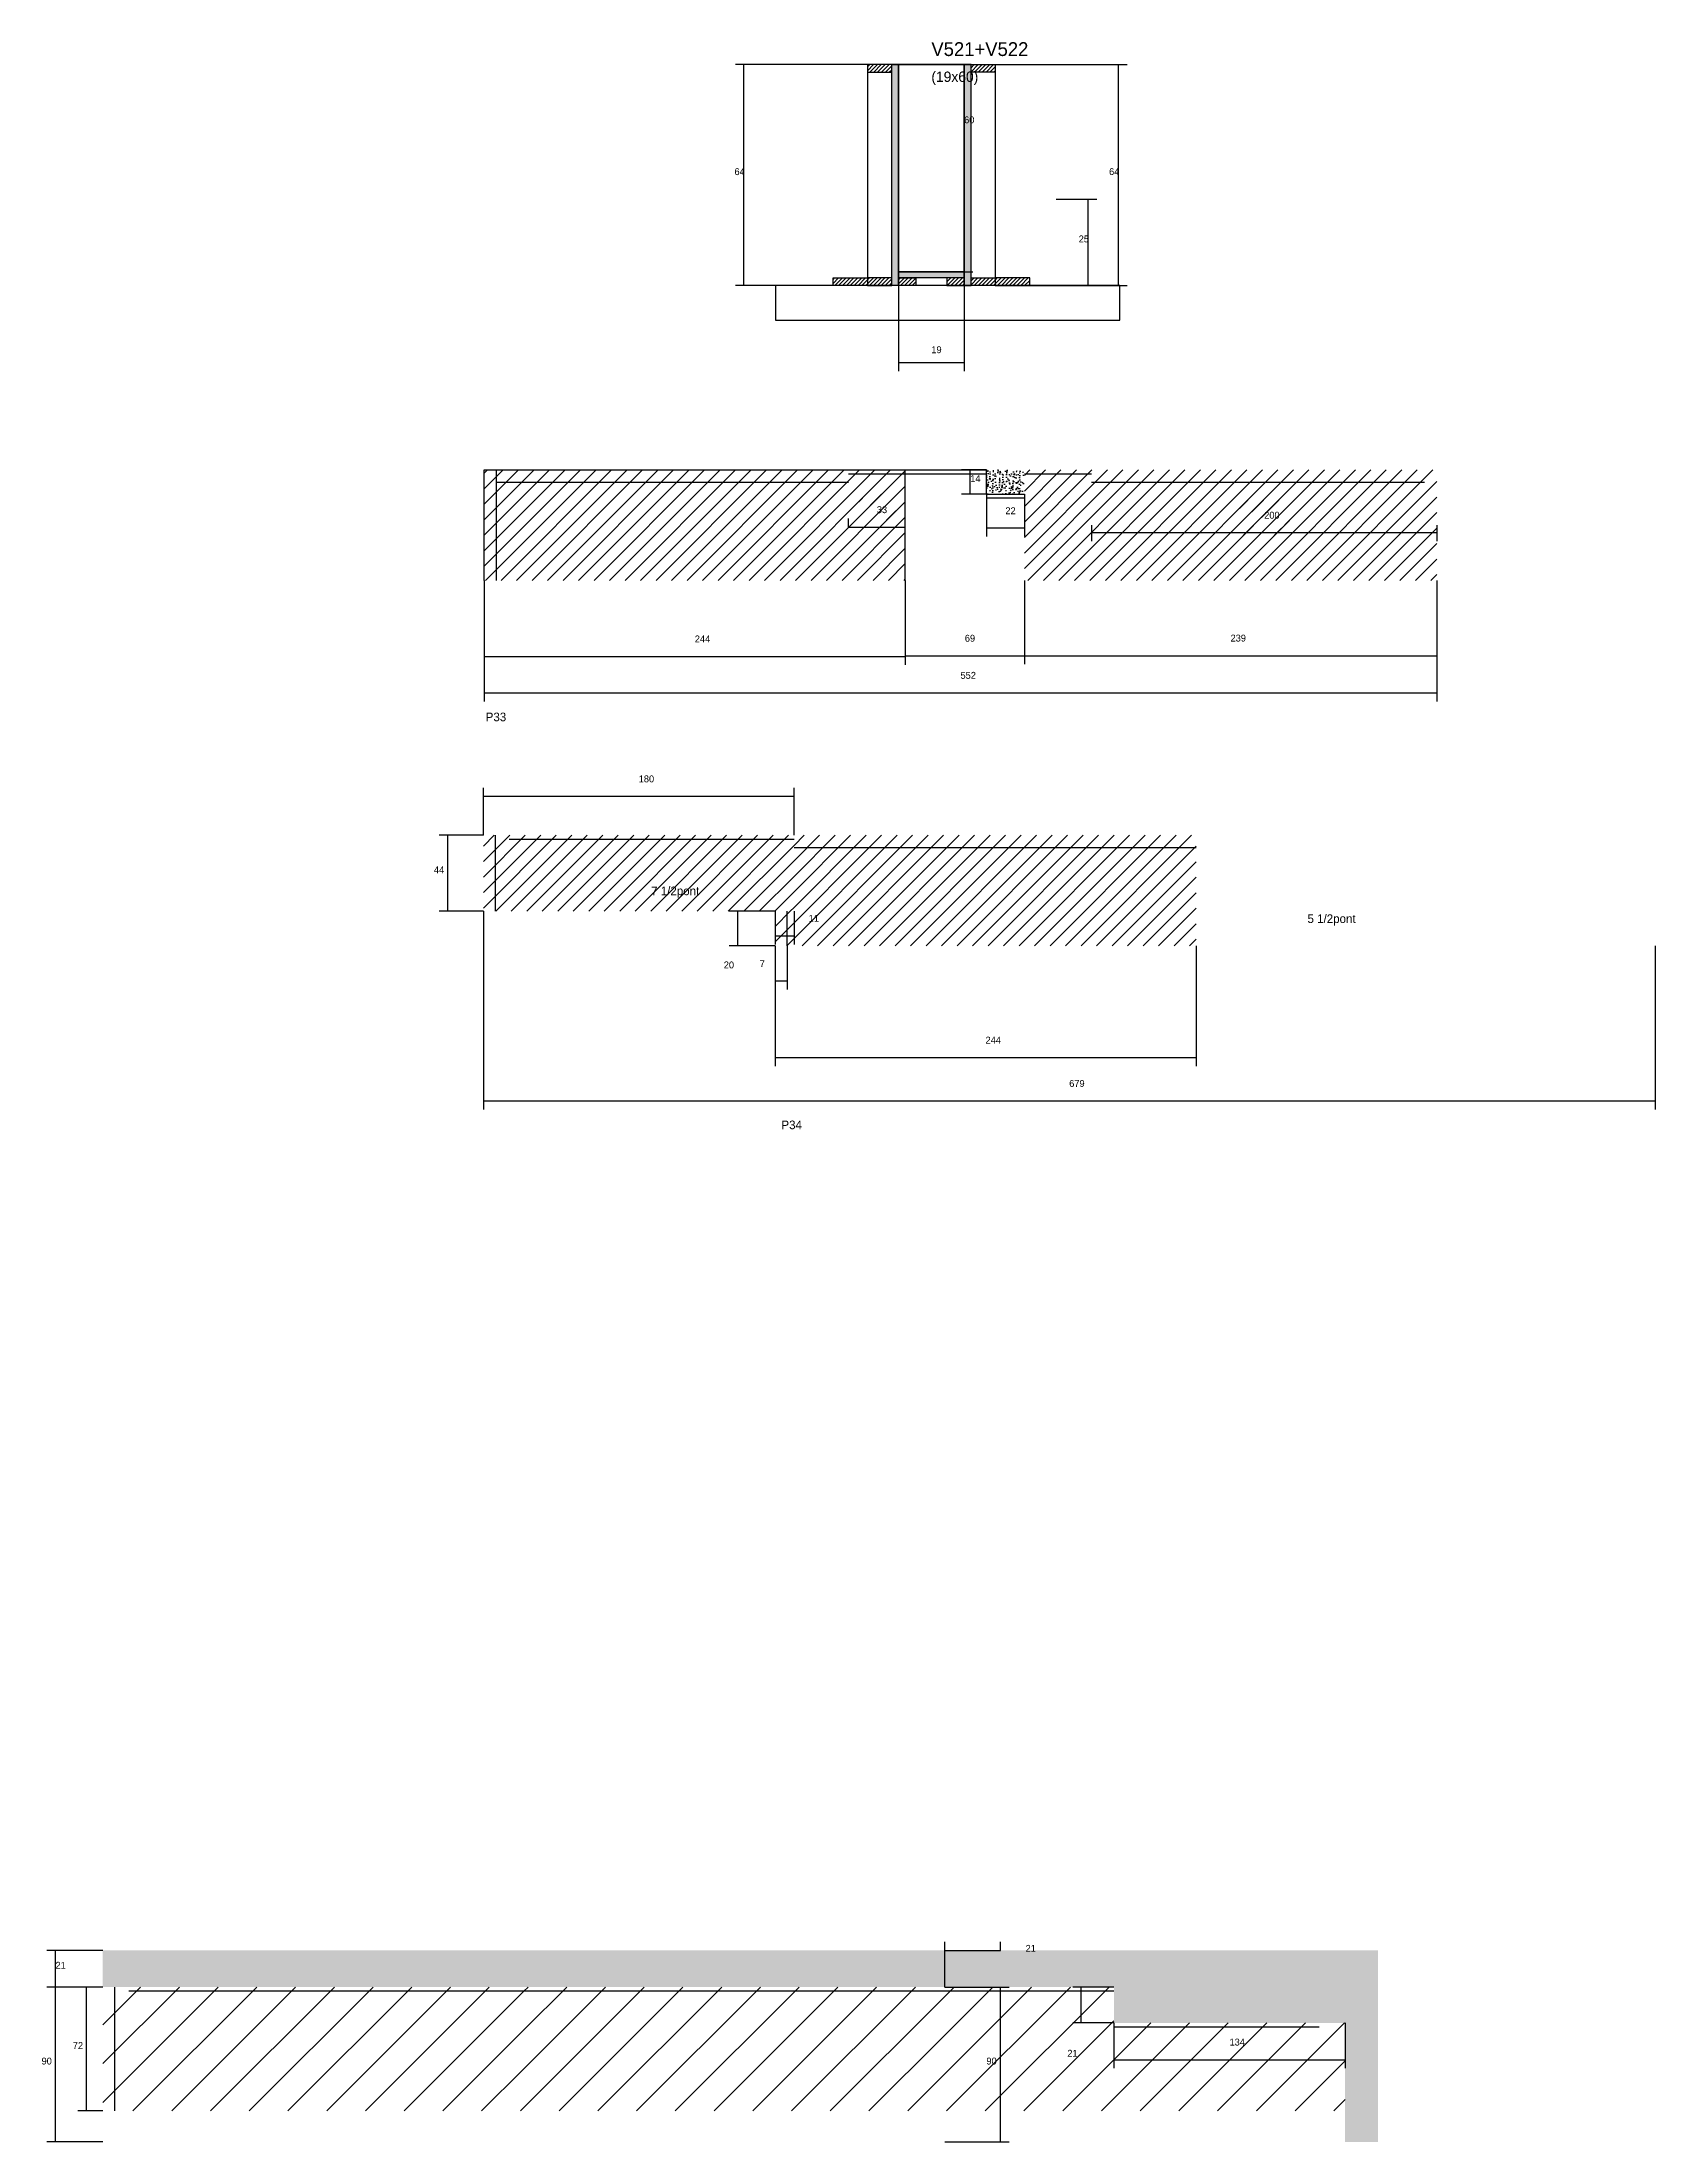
# Model space of a CAD drawing. Header units: metres. Extents: x -21373 to -20438, y 3627 to 4844.
import ezdxf

# ---------------------------------------------------------------- set-up
doc = ezdxf.new("R2010")
doc.units = ezdxf.units.M
for name, color, linetype in [('CONCRETO', 251, 'Continuous'), ('COTA', 4, 'Continuous'), ('Cota Seção (2x)', 4, 'Continuous'), ('Hachura', 253, 'Continuous'), ('Madeira', 126, 'Continuous'), ('NOMENCLATURA', 7, 'Continuous'), ('Painéis', 200, 'Continuous'), ('SARR_2.2x7', 40, 'Continuous'), ('Texto Seção', 7, 'Continuous')]:
    doc.layers.add(name, color=color, linetype=linetype)

msp = doc.modelspace()

# ---------------------------------------------------------------- hatches: boundary and pattern name
at = {"layer": 'COTA'}
h = msp.add_hatch(dxfattribs=at)
h.set_pattern_fill('AR-CONC', scale=0.03)
h.paths.add_polyline_path([(-20825.5, 4595.9), (-20825.5, 4581.9), (-20803.5, 4581.9), (-20803.5, 4595.9)])
h = msp.add_hatch(dxfattribs=at)
h.set_pattern_fill('AR-CONC', scale=0.03)
h.paths.add_polyline_path([(-20598.6, 3738), (-21337.6, 3738), (-21337.6, 3738), (-21337.6, 3716.8), (-21337.6, 3716.8), (-20751.6, 3716.8), (-20751.6, 3716.8), (-20751.6, 3696), (-20751.6, 3696), (-20617.6, 3696), (-20617.6, 3696), (-20617.6, 3627), (-20617.6, 3627), (-20598.6, 3627), (-20598.6, 3627), (-20598.6, 3738)])
at = {"layer": 'Hachura'}
h = msp.add_hatch(dxfattribs=at)
h.set_pattern_fill('ANSI31', scale=0.5)
h.paths.add_polyline_path([(-20880.4, 4826.4), (-20880.4, 4830.8), (-20880.4, 4830.8), (-20894.4, 4830.8), (-20894.4, 4830.8), (-20894.4, 4826.4), (-20894.4, 4826.4), (-20880.4, 4826.4)])
h = msp.add_hatch(color=8, dxfattribs=at)
h.dxf.hatch_style = 1
h.paths.add_polyline_path([(-20880.4, 4830.8), (-20876.4, 4830.8), (-20876.4, 4830.8), (-20876.4, 4702.8), (-20876.4, 4702.8), (-20880.4, 4702.8), (-20880.4, 4702.8), (-20880.4, 4830.8)])
h = msp.add_hatch(color=8, dxfattribs=at)
h.dxf.hatch_style = 1
h.paths.add_polyline_path([(-20834.4, 4830.8), (-20838.4, 4830.8), (-20838.4, 4830.8), (-20838.4, 4702.8), (-20838.4, 4702.8), (-20834.4, 4702.8), (-20834.4, 4702.8), (-20834.4, 4830.8)])
h = msp.add_hatch(dxfattribs=at)
h.set_pattern_fill('ANSI31', scale=0.5)
h.paths.add_polyline_path([(-20834.4, 4826.4), (-20834.4, 4830.8), (-20834.4, 4830.8), (-20820.4, 4830.8), (-20820.4, 4830.8), (-20820.4, 4826.4), (-20820.4, 4826.4), (-20834.4, 4826.4)])
h = msp.add_hatch(color=8, dxfattribs=at)
h.dxf.hatch_style = 1
h.paths.add_polyline_path([(-20876.4, 4707.2), (-20876.4, 4710.8), (-20876.4, 4710.8), (-20838.4, 4710.8), (-20838.4, 4710.8), (-20838.4, 4707.2), (-20838.4, 4707.2), (-20876.4, 4707.2)])
h = msp.add_hatch(dxfattribs=at)
h.set_pattern_fill('ANSI31', scale=0.5)
h.paths.add_polyline_path([(-20914.4, 4702.8), (-20914.4, 4707.2), (-20914.4, 4707.2), (-20894.4, 4707.2), (-20894.4, 4707.2), (-20894.4, 4702.8), (-20894.4, 4702.8), (-20914.4, 4702.8)])
h = msp.add_hatch(dxfattribs=at)
h.set_pattern_fill('ANSI31', scale=0.5)
h.paths.add_polyline_path([(-20880.4, 4702.8), (-20880.4, 4707.2), (-20880.4, 4707.2), (-20894.4, 4707.2), (-20894.4, 4707.2), (-20894.4, 4702.8), (-20894.4, 4702.8), (-20880.4, 4702.8)])
h = msp.add_hatch(dxfattribs=at)
h.set_pattern_fill('ANSI31', scale=0.5)
h.paths.add_polyline_path([(-20876.4, 4702.8), (-20876.4, 4707.2), (-20876.4, 4707.2), (-20866.4, 4707.2), (-20866.4, 4707.2), (-20866.4, 4702.8), (-20866.4, 4702.8), (-20876.4, 4702.8)])
h = msp.add_hatch(dxfattribs=at)
h.set_pattern_fill('ANSI31', scale=0.5)
h.paths.add_polyline_path([(-20838.4, 4702.8), (-20838.4, 4707.2), (-20838.4, 4707.2), (-20848.4, 4707.2), (-20848.4, 4707.2), (-20848.4, 4702.8), (-20848.4, 4702.8), (-20838.4, 4702.8)])
h = msp.add_hatch(dxfattribs=at)
h.set_pattern_fill('ANSI31', scale=0.5)
h.paths.add_polyline_path([(-20834.4, 4702.8), (-20834.4, 4707.2), (-20834.4, 4707.2), (-20820.4, 4707.2), (-20820.4, 4707.2), (-20820.4, 4702.8), (-20820.4, 4702.8), (-20834.4, 4702.8)])
h = msp.add_hatch(dxfattribs=at)
h.set_pattern_fill('ANSI31', scale=0.5)
h.paths.add_polyline_path([(-20800.4, 4702.8), (-20800.4, 4707.2), (-20800.4, 4707.2), (-20820.4, 4707.2), (-20820.4, 4707.2), (-20820.4, 4702.8), (-20820.4, 4702.8), (-20800.4, 4702.8)])
h = msp.add_hatch(dxfattribs=at)
h.set_pattern_fill('ANSI31', scale=2)
h.paths.add_polyline_path([(-21116.5, 4595.9), (-21116.5, 4531.9), (-20872.5, 4531.9), (-20872.5, 4595.9)])
h = msp.add_hatch(dxfattribs=at)
h.set_pattern_fill('ANSI31', scale=2)
h.paths.add_polyline_path([(-20564.5, 4595.9), (-20803.5, 4595.9), (-20803.5, 4595.9), (-20803.5, 4531.9), (-20803.5, 4531.9), (-20564.5, 4531.9), (-20564.5, 4531.9), (-20564.5, 4595.9)])
h = msp.add_hatch(dxfattribs=at)
h.set_pattern_fill('ANSI31', scale=2)
h.paths.add_polyline_path([(-20899.5, 4561.2), (-20877.9, 4561.2), (-20877.9, 4561.2), (-20877.9, 4581.8), (-20877.9, 4581.8), (-20899.5, 4581.8), (-20899.5, 4581.8), (-20899.5, 4561.2)])
h = msp.add_hatch(dxfattribs=at)
h.set_pattern_fill('ANSI31', scale=2)
h.paths.add_polyline_path([(-20678.8, 4557.9), (-20649.9, 4557.9), (-20649.9, 4557.9), (-20649.9, 4578.5), (-20649.9, 4578.5), (-20678.8, 4578.5), (-20678.8, 4578.5), (-20678.8, 4557.9)])
h = msp.add_hatch(dxfattribs=at)
h.set_pattern_fill('ANSI31', scale=2)
h.paths.add_polyline_path([(-20937, 4340.2), (-20937, 4384.2), (-21117, 4384.2), (-21117, 4340.2)])
h = msp.add_hatch(dxfattribs=at)
h.set_pattern_fill('ANSI31', scale=2)
h.paths.add_polyline_path([(-20937, 4384.2), (-20937, 4340.2), (-20948, 4340.2), (-20948, 4320.2), (-20704, 4320.2), (-20704, 4384.2)])
h = msp.add_hatch(dxfattribs=at)
h.set_pattern_fill('ANSI31', scale=5)
h.paths.add_polyline_path([(-21093.6, 3645), (-21093.6, 3716.8), (-21337.6, 3716.8), (-21337.6, 3645)])
h = msp.add_hatch(dxfattribs=at)
h.set_pattern_fill('ANSI31', scale=5)
h.paths.add_polyline_path([(-20849.6, 3645), (-20849.6, 3716.8), (-21093.6, 3716.8), (-21093.6, 3645)])
h = msp.add_hatch(dxfattribs=at)
h.set_pattern_fill('ANSI31', scale=5)
h.paths.add_polyline_path([(-20751.6, 3645), (-20617.6, 3645), (-20617.6, 3696), (-20751.6, 3696), (-20751.6, 3716.8), (-20849.6, 3716.8), (-20849.6, 3645)])

# ---------------------------------------------------------------- linework, layer by layer
at = {"layer": 'CONCRETO'}
for points in [[(-20876.4, 4830.8), (-20838.4, 4830.8), (-20838.4, 4710.8), (-20876.4, 4710.8), (-20876.4, 4830.8)], [(-20876.4, 4710.8), (-20838.4, 4710.8), (-20838.4, 4830.8), (-20876.4, 4830.8)]]:
    msp.add_lwpolyline(points, close=True, dxfattribs=at)
at = {"layer": 'COTA'}
for p, q in [((-20876.4, 4830.8), (-20971, 4830.8)), ((-20966, 4702.8), (-20966, 4830.8)), ((-20820.4, 4830.8), (-20743.9, 4830.8)), ((-20748.9, 4702.8), (-20748.9, 4830.8)), ((-20785.1, 4752.8), (-20761.5, 4752.8)), ((-20766.5, 4702.8), (-20766.5, 4752.8)), ((-20914.4, 4702.8), (-20971, 4702.8)), ((-20876.4, 4707.2), (-20876.4, 4653.1)), ((-20838.4, 4707.2), (-20838.4, 4653.1)), ((-20800.4, 4702.8), (-20743.9, 4702.8)), ((-20785.1, 4702.8), (-20761.5, 4702.8)), ((-20876.4, 4658.1), (-20838.4, 4658.1)), ((-20825.5, 4595.9), (-20839.9, 4595.9)), ((-20834.9, 4581.9), (-20834.9, 4595.9)), ((-20825.5, 4581.9), (-20839.9, 4581.9)), ((-20825.5, 4581.9), (-20825.5, 4557.3)), ((-20803.5, 4581.9), (-20803.5, 4557.3)), ((-20905.5, 4562.7), (-20905.5, 4567.7)), ((-20872.5, 4562.7), (-20872.5, 4567.7)), ((-20764.5, 4563.9), (-20764.5, 4554.6)), ((-20564.5, 4563.9), (-20564.5, 4554.6)), ((-20905.5, 4562.7), (-20872.5, 4562.7)), ((-20825.5, 4562.3), (-20803.5, 4562.3)), ((-20764.5, 4559.6), (-20564.5, 4559.6)), ((-21116.5, 4531.9), (-21116.5, 4482.9)), ((-21116.5, 4531.9), (-21116.5, 4461.8)), ((-20872.5, 4531.9), (-20872.5, 4482.9)), ((-20872.5, 4531.9), (-20872.5, 4483.3)), ((-20803.5, 4531.9), (-20803.5, 4483.3)), ((-20803.5, 4531.9), (-20803.5, 4483.3)), ((-20564.5, 4531.9), (-20564.5, 4483.3)), ((-20564.5, 4531.9), (-20564.5, 4461.8)), ((-21116.5, 4487.9), (-20872.5, 4487.9)), ((-20872.5, 4488.3), (-20803.5, 4488.3)), ((-20803.5, 4488.3), (-20564.5, 4488.3)), ((-21116.5, 4466.8), (-20564.5, 4466.8)), ((-21117, 4384.2), (-21117, 4411.8)), ((-21117, 4406.8), (-20937, 4406.8)), ((-20937, 4384.2), (-20937, 4411.8)), ((-21117, 4384.2), (-21142.6, 4384.2)), ((-21137.6, 4340.2), (-21137.6, 4384.2)), ((-21117, 4340.2), (-21142.6, 4340.2)), ((-21117, 4340.2), (-21117, 4225.3)), ((-20948, 4340.2), (-20974.6, 4340.2)), ((-20969.6, 4320.2), (-20969.6, 4340.2)), ((-20948, 4340.2), (-20948, 4321)), ((-20937, 4340.2), (-20937, 4321)), ((-20948, 4320.2), (-20974.6, 4320.2)), ((-20948, 4326), (-20937, 4326)), ((-20948, 4320.2), (-20948, 4250.5)), ((-20948, 4320.2), (-20948, 4294.8)), ((-20941, 4320.2), (-20941, 4294.8)), ((-20704, 4320.2), (-20704, 4250.5)), ((-20438, 4320.2), (-20438, 4225.3)), ((-20948, 4299.8), (-20941, 4299.8)), ((-20948, 4255.5), (-20704, 4255.5)), ((-21117, 4230.3), (-20438, 4230.3)), ((-21337.6, 3738), (-21370, 3738)), ((-21365, 3716.8), (-21365, 3738)), ((-20849.6, 3716.8), (-20849.6, 3743)), ((-20849.6, 3738), (-20817.4, 3738)), ((-20817.4, 3738), (-20817.4, 3743)), ((-21337.6, 3716.8), (-21370, 3716.8)), ((-21337.6, 3716.8), (-21370, 3716.8)), ((-21365, 3627), (-21365, 3716.8)), ((-21337.6, 3716.8), (-21352, 3716.8)), ((-21347, 3645), (-21347, 3716.8)), ((-20849.6, 3716.8), (-20812.4, 3716.8)), ((-20817.4, 3627), (-20817.4, 3716.8)), ((-20751.6, 3716.8), (-20775.5, 3716.8)), ((-20770.5, 3696), (-20770.5, 3716.8)), ((-20751.6, 3696), (-20775.5, 3696)), ((-20751.6, 3696), (-20751.6, 3669.7)), ((-20617.6, 3696), (-20617.6, 3669.7)), ((-20751.6, 3674.7), (-20617.6, 3674.7)), ((-21337.6, 3645), (-21352, 3645)), ((-21337.6, 3627), (-21370, 3627)), ((-20849.6, 3627), (-20812.4, 3627))]:
    msp.add_line(p, q, dxfattribs=at)
at = {"layer": 'Cota Seção (2x)'}
for p, q in [((-20838.4, 4710.8), (-20838.4, 4830.8)), ((-20838.4, 4830.8), (-20833.4, 4830.8)), ((-20838.4, 4710.8), (-20833.4, 4710.8))]:
    msp.add_line(p, q, dxfattribs=at)
at = {"layer": 'Madeira'}
for points in [[(-20880.4, 4826.4), (-20880.4, 4830.8), (-20894.4, 4830.8), (-20894.4, 4826.4)], [(-20880.4, 4830.8), (-20894.4, 4830.8), (-20894.4, 4702.8), (-20880.4, 4702.8)], [(-20834.4, 4826.4), (-20834.4, 4830.8), (-20820.4, 4830.8), (-20820.4, 4826.4)], [(-20834.4, 4830.8), (-20820.4, 4830.8), (-20820.4, 4702.8), (-20834.4, 4702.8)], [(-20947.8, 4682.8), (-20748.2, 4682.8), (-20748.2, 4702.8), (-20947.8, 4702.8)], [(-20914.4, 4702.8), (-20914.4, 4707.2), (-20894.4, 4707.2), (-20894.4, 4702.8)], [(-20880.4, 4702.8), (-20880.4, 4707.2), (-20894.4, 4707.2), (-20894.4, 4702.8)], [(-20876.4, 4702.8), (-20876.4, 4707.2), (-20866.4, 4707.2), (-20866.4, 4702.8)], [(-20838.4, 4702.8), (-20838.4, 4707.2), (-20848.4, 4707.2), (-20848.4, 4702.8)], [(-20834.4, 4702.8), (-20834.4, 4707.2), (-20820.4, 4707.2), (-20820.4, 4702.8)], [(-20800.4, 4702.8), (-20800.4, 4707.2), (-20820.4, 4707.2), (-20820.4, 4702.8)]]:
    msp.add_lwpolyline(points, close=True, dxfattribs=at)
at = {"layer": 'Painéis'}
for p, q in [((-20876.4, 4702.8), (-20876.4, 4830.8)), ((-20838.4, 4702.8), (-20838.4, 4830.8)), ((-20876.4, 4710.8), (-20838.4, 4710.8)), ((-20876.4, 4707.2), (-20876.4, 4710.8)), ((-20838.4, 4707.2), (-20838.4, 4710.8)), ((-21116.5, 4595.9), (-20825.5, 4595.9)), ((-21116.5, 4531.9), (-21116.5, 4595.9)), ((-20872.5, 4531.9), (-20872.5, 4595.9)), ((-20825.5, 4581.9), (-20825.5, 4595.9)), ((-20825.5, 4581.9), (-20803.5, 4581.9))]:
    msp.add_line(p, q, dxfattribs=at)
for points in [[(-20880.4, 4830.8), (-20876.4, 4830.8), (-20876.4, 4702.8), (-20880.4, 4702.8)], [(-20834.4, 4830.8), (-20838.4, 4830.8), (-20838.4, 4702.8), (-20834.4, 4702.8)], [(-20876.4, 4707.2), (-20876.4, 4710.8), (-20838.4, 4710.8), (-20838.4, 4707.2)]]:
    msp.add_lwpolyline(points, close=True, dxfattribs=at)
at = {"layer": 'SARR_2.2x7'}
for p, q in [((-21109.5, 4531.9), (-21109.5, 4595.9)), ((-21109.5, 4588.9), (-20905.5, 4588.9)), ((-20905.5, 4593.7), (-20872.5, 4593.7)), ((-20872.5, 4593.7), (-20825.5, 4593.7)), ((-20803.5, 4593.7), (-20764.5, 4593.7)), ((-20764.5, 4588.9), (-20571.5, 4588.9)), ((-20825.5, 4579.7), (-20803.5, 4579.7)), ((-21110, 4340.2), (-21110, 4384.2)), ((-21102, 4382), (-20937, 4382)), ((-20937, 4377.2), (-20704, 4377.2)), ((-20941, 4320.2), (-20941, 4340.2)), ((-21330.6, 3645), (-21330.6, 3716.8)), ((-21322.6, 3714.6), (-21093.6, 3714.6)), ((-21093.6, 3714.6), (-20849.6, 3714.6)), ((-20849.6, 3714.6), (-20751.6, 3714.6)), ((-20751.6, 3693.8), (-20632.6, 3693.8))]:
    msp.add_line(p, q, dxfattribs=at)

# ---------------------------------------------------------------- texts
at = {"layer": 'COTA'}
for s, p in [('64', (-20971.5, 4766.8)), ('64', (-20754.4, 4766.8)), ('25', (-20772, 4727.8)), ('19', (-20857.4, 4663.6)), ('14', (-20834.9, 4588.9)), ('33', (-20889, 4570.9)), ('22', (-20814.5, 4570.3)), ('200', (-20664.5, 4567.7)), ('244', (-20994.5, 4496)), ('69', (-20838, 4496.4)), ('239', (-20684, 4496.5)), ('552', (-20840.5, 4474.9)), ('180', (-21027, 4414.9)), ('44', (-21145.7, 4362.2)), ('11', (-20928.5, 4334.1)), ('20', (-20977.7, 4307.1)), ('7', (-20956.9, 4307.8)), ('244', (-20826, 4263.5)), ('679', (-20777.5, 4238.4)), ('21', (-20802.8, 3737.2)), ('21', (-21365, 3727.4)), ('90', (-21373.1, 3671.9)), ('72', (-21355, 3680.9)), ('90', (-20825.5, 3671.9)), ('21', (-20778.6, 3676.4)), ('134', (-20684.6, 3682.9))]:
    msp.add_text(s, height=4, dxfattribs=at).set_placement(p)
at = {"layer": 'Cota Seção (2x)'}
msp.add_text('60', height=4, dxfattribs=at).set_placement((-20838.4, 4796.8))
at = {"layer": 'NOMENCLATURA'}
for s, p in [('P33', (-21115.7, 4450.3)), ('7 1/2pont', (-21019.8, 4349.5)), ('5 1/2pont', (-20639.4, 4333.4)), ('P34', (-20944.3, 4213.9))]:
    msp.add_text(s, height=5, dxfattribs=at).set_placement(p)
at = {"layer": 'Texto Seção'}
for s, height, p in [('V521+V522', 8, (-20857.4, 4835.8)), ('(19x60)', 6, (-20857.4, 4820.8))]:
    msp.add_text(s, height=height, dxfattribs=at).set_placement(p)

doc.saveas('drawing.dxf')
